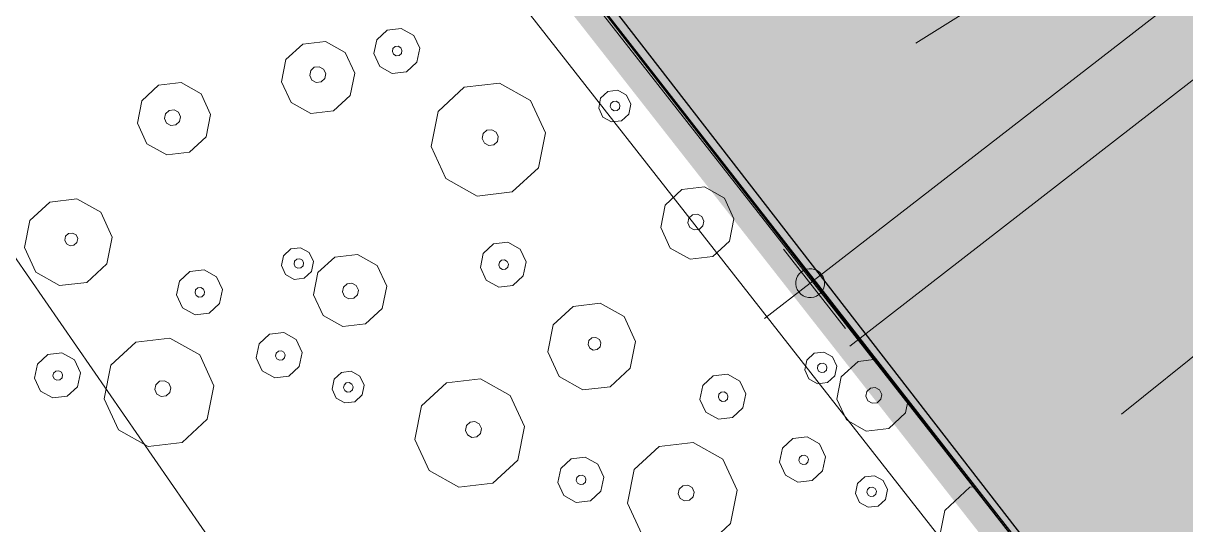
# Model space of a CAD drawing. Header units: metres. Extents: x -2858 to 512, y -1995 to 1252.
# Drawn here: x -567.41 to -563.371, y 415.624 to 417.366 of the extents above; entities that cross this region are included whole.
import ezdxf
from ezdxf.lldxf.tags import DXFTag

# ---------------------------------------------------------------- set-up
doc = ezdxf.new("R2010")
doc.units = ezdxf.units.M
for name, color, linetype in [('Calque commun', 7, 'Continuous'), ('Calque11', 7, 'Continuous'), ('Calque17', 7, 'Continuous')]:
    doc.layers.add(name, color=color, linetype=linetype)
tags = doc.linetypes.add('DASHDOT2', pattern=[0.5, 0.25, -0.125, 0, -0.125]).pattern_tags.tags
tags[10:11] = [DXFTag(74, 4), DXFTag(75, 0), DXFTag(340, '0'), DXFTag(46, 1.0), DXFTag(50, 0.0), DXFTag(44, 0.0), DXFTag(45, 0.0)]
tags[8:9] = [DXFTag(74, 4), DXFTag(75, 0), DXFTag(340, '0'), DXFTag(46, 1.0), DXFTag(50, 0.0), DXFTag(44, 0.0), DXFTag(45, 0.0)]
tags[6:7] = [DXFTag(74, 4), DXFTag(75, 0), DXFTag(340, '0'), DXFTag(46, 1.0), DXFTag(50, 0.0), DXFTag(44, 0.0), DXFTag(45, 0.0)]
tags[4:5] = [DXFTag(74, 4), DXFTag(75, 0), DXFTag(340, '0'), DXFTag(46, 1.0), DXFTag(50, 0.0), DXFTag(44, 0.0), DXFTag(45, 0.0)]
tags = doc.linetypes.add('HIDDENX2', pattern=[0.75, 0.5, -0.25]).pattern_tags.tags
tags[6:7] = [DXFTag(74, 4), DXFTag(75, 0), DXFTag(340, '0'), DXFTag(46, 1.0), DXFTag(50, 0.0), DXFTag(44, 0.0), DXFTag(45, 0.0)]
tags[4:5] = [DXFTag(74, 4), DXFTag(75, 0), DXFTag(340, '0'), DXFTag(46, 1.0), DXFTag(50, 0.0), DXFTag(44, 0.0), DXFTag(45, 0.0)]

# ---------------------------------------------------------------- blocks, each defined once
blk = doc.blocks.new('geometrebondepartleger')
at = {"layer": 'Calque commun', "color": 10, "linetype": 'DASHDOT2', "lineweight": 18, "flags": 128}
blk.add_lwpolyline([(45.2867, 98.0868), (42.9361, 93.8756), (22.4919, 69.3549), (46.896, 54.8213), (60.0219, 76.4824), (130.1549, 64.2531), (145.3143, 148.376), (109.3485, 154.881), (91.263, 130.1164), (87.3779, 124.8321), (86.3313, 123.2789), (83.8109, 118.8118), (74.9183, 102.5858), (72.6157, 98.3586), (63.0649, 85.9136), (45.1583, 97.9611)], close=True, dxfattribs=at)
at = {"layer": 'Calque11', "color": 7, "linetype": 'Continuous', "lineweight": 9}
blk.add_polyline3d([(125.0277, 35.9078, 79), (133.3383, 81.851, 79), (145.3136, 148.3761, 79)], dxfattribs=at)
at = {"layer": 'Calque17', "color": 1, "linetype": 'Continuous', "lineweight": 9}
for points in [[(125.174, 36.6886, 79), (126.5286, 44.1348, 79), (125.0378, 35.9435, 79), (126.4161, 43.4883, 79), (128.681, 56.0642, 79), (129.9759, 63.1341, 79), (132.1933, 75.6042, 79), (133.3383, 81.851, 79), (135.2222, 92.3412, 79), (136.4776, 99.3268, 79), (138.1727, 108.7115, 79), (140.4846, 121.4626, 79), (141.0933, 124.9318, 79)], [(125.3707, 36.6528, 79), (126.7254, 44.0992, 79), (125.2346, 35.9078, 79), (126.6129, 43.4526, 79), (128.8778, 56.0285, 79), (130.1727, 63.0986, 79), (132.3901, 75.5687, 79), (133.5351, 81.8153, 79), (135.4191, 92.3058, 79), (136.6745, 99.2914, 79), (138.3695, 108.676, 79), (140.6815, 121.4274, 79), (141.2903, 124.8972, 79)]]:
    blk.add_polyline3d(points, dxfattribs=at)
blk = doc.blocks.new('new226')
at = {"layer": 'Calque commun', "color": 1, "linetype": 'Continuous', "lineweight": 9}
blk.add_arc((0, 0), 0.5, 0, 359.9994, dxfattribs=at)
blk = doc.blocks.new('DimLine4934')
at = {"layer": 'Calque commun', "color": 1, "linetype": 'Continuous', "lineweight": 9}
for p, q in [((55.1683, 58.9606), (60.8412, 57.9201)), ((60.8145, 57.7725), (60.8768, 58.1169)), ((60.8412, 57.9201), (61.0379, 57.884))]:
    blk.add_line(p, q, dxfattribs=at)
at = {"layer": 'Calque commun', "color": 1, "linetype": 'Continuous', "lineweight": 9, "xscale": 0.10000000512455, "yscale": 0.10000000512455, "zscale": 0.10000000512455, "rotation": 349.6066591732983}
blk.add_blockref('new226', (60.8412, 57.9201), dxfattribs=at)
blk = doc.blocks.new('pattern')
at = {"layer": 'Calque commun', "color": 54, "linetype": 'Continuous', "lineweight": 9}
for p, q in [((61.2196, 58.8554), (61.1174, 58.7951)), ((60.9993, 58.8063), (60.9837, 58.82)), ((61.1174, 58.7951), (60.9993, 58.8063)), ((61.1964, 58.5986), (61.2262, 58.6162)), ((61.2262, 58.6162), (61.2607, 58.6129)), ((61.2607, 58.6129), (61.2866, 58.59)), ((61.1826, 58.5668), (61.1964, 58.5986)), ((61.1902, 58.5331), (61.1826, 58.5668)), ((61.2221, 58.5641), (61.2262, 58.5736)), ((61.2243, 58.554), (61.2221, 58.5641)), ((61.2262, 58.5736), (61.2352, 58.5789)), ((61.2352, 58.5789), (61.2455, 58.5779)), ((61.2455, 58.5779), (61.2533, 58.571)), ((61.2555, 58.5609), (61.2514, 58.5514)), ((61.2533, 58.571), (61.2555, 58.5609)), ((61.2866, 58.59), (61.2941, 58.5562)), ((61.2161, 58.5102), (61.1902, 58.5331)), ((61.2321, 58.5471), (61.2243, 58.554)), ((61.2425, 58.5461), (61.2321, 58.5471)), ((61.2514, 58.5514), (61.2425, 58.5461)), ((61.2804, 58.5245), (61.2506, 58.5069)), ((61.2941, 58.5562), (61.2804, 58.5245)), ((61.2506, 58.5069), (61.2161, 58.5102)), ((60.916, 58.4443), (60.9558, 58.4678)), ((60.9558, 58.4678), (61.0346, 58.4603)), ((61.0346, 58.4603), (61.0939, 58.4079)), ((61.0939, 58.4079), (61.1111, 58.3307)), ((60.9565, 58.3473), (60.9633, 58.3632)), ((60.9633, 58.3632), (60.9782, 58.372)), ((60.9782, 58.372), (60.9955, 58.3703)), ((60.9955, 58.3703), (61.0084, 58.3589)), ((61.0084, 58.3589), (61.0122, 58.342)), ((61.2357, 58.3166), (61.2554, 58.3619)), ((61.2554, 58.3619), (61.298, 58.3871)), ((61.298, 58.3871), (61.3472, 58.3824)), ((61.3472, 58.3824), (61.3843, 58.3496)), ((60.9602, 58.3304), (60.9565, 58.3473)), ((60.9732, 58.3189), (60.9602, 58.3304)), ((60.9904, 58.3173), (60.9732, 58.3189)), ((61.0053, 58.3261), (60.9904, 58.3173)), ((61.0122, 58.342), (61.0053, 58.3261)), ((61.1111, 58.3307), (61.0796, 58.2581)), ((61.2465, 58.2683), (61.2357, 58.3166)), ((61.2966, 58.3144), (61.3008, 58.3239)), ((61.3008, 58.3239), (61.3097, 58.3292)), ((61.3097, 58.3292), (61.32, 58.3282)), ((61.32, 58.3282), (61.3278, 58.3213)), ((61.3278, 58.3213), (61.3301, 58.3112)), ((61.3843, 58.3496), (61.395, 58.3014)), ((61.2989, 58.3042), (61.2966, 58.3144)), ((61.3067, 58.2973), (61.2989, 58.3042)), ((61.317, 58.2964), (61.3067, 58.2973)), ((61.326, 58.3016), (61.317, 58.2964)), ((61.3301, 58.3112), (61.326, 58.3016)), ((61.395, 58.3014), (61.3754, 58.256)), ((60.9327, 58.2254), (60.8843, 58.2682)), ((61.0796, 58.2581), (61.0115, 58.2179)), ((61.2836, 58.2356), (61.2465, 58.2683)), ((61.3328, 58.2309), (61.2836, 58.2356)), ((61.3754, 58.256), (61.3328, 58.2309)), ((61.5458, 58.2111), (61.648, 58.2715)), ((61.648, 58.2715), (61.7661, 58.2602)), ((61.0115, 58.2179), (60.9327, 58.2254)), ((60.994, 58.1811), (61.0238, 58.1987)), ((61.0238, 58.1987), (61.0583, 58.1954)), ((61.0583, 58.1954), (61.0842, 58.1725)), ((61.4986, 58.1022), (61.5458, 58.2111)), ((60.9802, 58.1493), (60.994, 58.1811)), ((61.0159, 58.1489), (61.02, 58.1585)), ((61.02, 58.1585), (61.029, 58.1637)), ((61.029, 58.1637), (61.0393, 58.1628)), ((61.0393, 58.1628), (61.0471, 58.1559)), ((61.0471, 58.1559), (61.0493, 58.1458)), ((61.0842, 58.1725), (61.0917, 58.1387)), ((60.9878, 58.1155), (60.9802, 58.1493)), ((61.0137, 58.0926), (60.9878, 58.1155)), ((61.0182, 58.1388), (61.0159, 58.1489)), ((61.0259, 58.1319), (61.0182, 58.1388)), ((61.0363, 58.131), (61.0259, 58.1319)), ((61.0452, 58.1362), (61.0363, 58.131)), ((61.0493, 58.1458), (61.0452, 58.1362)), ((61.0917, 58.1387), (61.078, 58.1069)), ((61.0482, 58.0893), (61.0137, 58.0926)), ((61.078, 58.1069), (61.0482, 58.0893)), ((61.5244, 57.9864), (61.4986, 58.1022)), ((61.6439, 58.088), (61.6508, 58.1039)), ((61.6476, 58.0711), (61.6439, 58.088)), ((61.6508, 58.1039), (61.6657, 58.1127)), ((61.6657, 58.1127), (61.6829, 58.1111)), ((61.6829, 58.1111), (61.6959, 58.0996)), ((61.6996, 58.0827), (61.6927, 58.0669)), ((61.6959, 58.0996), (61.6996, 58.0827)), ((61.2773, 58.0101), (61.3199, 58.0352)), ((61.3199, 58.0352), (61.3691, 58.0305)), ((61.6606, 58.0597), (61.6476, 58.0711)), ((61.6778, 58.0581), (61.6606, 58.0597)), ((61.6927, 58.0669), (61.6778, 58.0581)), ((61.8809, 58.0658), (61.8337, 57.957)), ((61.2577, 57.9647), (61.2773, 58.0101)), ((61.3691, 58.0305), (61.4062, 57.9978)), ((61.4062, 57.9978), (61.4169, 57.9495)), ((61.2684, 57.9164), (61.2577, 57.9647)), ((61.3199, 57.9596), (61.324, 57.9691)), ((61.3221, 57.9494), (61.3199, 57.9596)), ((61.324, 57.9691), (61.3329, 57.9744)), ((61.3329, 57.9744), (61.3433, 57.9734)), ((61.3433, 57.9734), (61.3511, 57.9665)), ((61.3533, 57.9564), (61.3492, 57.9469)), ((61.3511, 57.9665), (61.3533, 57.9564)), ((61.6133, 57.9079), (61.5244, 57.9864)), ((61.8337, 57.957), (61.7315, 57.8966)), ((61.3055, 57.8837), (61.2684, 57.9164)), ((61.3299, 57.9426), (61.3221, 57.9494)), ((61.3402, 57.9416), (61.3299, 57.9426)), ((61.3492, 57.9469), (61.3402, 57.9416)), ((61.4169, 57.9495), (61.3973, 57.9042)), ((61.3547, 57.879), (61.3055, 57.8837)), ((61.3973, 57.9042), (61.3547, 57.879)), ((61.7315, 57.8966), (61.6133, 57.9079)), ((61.802, 57.7897), (61.8216, 57.8351)), ((61.8216, 57.8351), (61.8642, 57.8602)), ((61.8642, 57.8602), (61.9134, 57.8555)), ((61.9134, 57.8555), (61.9505, 57.8228)), ((61.8642, 57.7846), (61.8683, 57.7941)), ((61.8683, 57.7941), (61.8773, 57.7994)), ((61.8773, 57.7994), (61.8876, 57.7984)), ((61.8876, 57.7984), (61.8954, 57.7916)), ((61.8954, 57.7916), (61.8976, 57.7814)), ((61.9505, 57.8228), (61.9613, 57.7746)), ((61.8127, 57.7415), (61.802, 57.7897)), ((61.8664, 57.7745), (61.8642, 57.7846)), ((61.8742, 57.7676), (61.8664, 57.7745)), ((61.8846, 57.7666), (61.8742, 57.7676)), ((61.8935, 57.7719), (61.8846, 57.7666)), ((61.8976, 57.7814), (61.8935, 57.7719)), ((61.9613, 57.7746), (61.9416, 57.7292)), ((61.8498, 57.7088), (61.8127, 57.7415)), ((61.9416, 57.7292), (61.899, 57.7041)), ((61.899, 57.7041), (61.8498, 57.7088)), ((61.3967, 57.6031), (61.4785, 57.6514)), ((61.4785, 57.6514), (61.573, 57.6424)), ((61.573, 57.6424), (61.6441, 57.5795)), ((60.8511, 57.5735), (60.9192, 57.6137)), ((60.9192, 57.6137), (60.998, 57.6062)), ((60.998, 57.6062), (61.0573, 57.5538)), ((61.3589, 57.516), (61.3967, 57.6031)), ((60.8196, 57.5009), (60.8511, 57.5735)), ((61.0573, 57.5538), (61.0745, 57.4766)), ((61.6441, 57.5795), (61.6648, 57.4869)), ((61.8743, 57.5132), (61.9764, 57.5735)), ((61.9764, 57.5735), (62.0946, 57.5623)), ((62.0946, 57.5623), (62.1835, 57.4837)), ((60.9269, 57.5009), (60.9418, 57.5097)), ((60.9418, 57.5097), (60.959, 57.5081)), ((61.3796, 57.4234), (61.3589, 57.516)), ((61.4752, 57.5047), (61.4807, 57.5173)), ((61.4807, 57.5173), (61.4926, 57.5244)), ((61.4926, 57.5244), (61.5064, 57.5231)), ((61.5064, 57.5231), (61.5168, 57.5139)), ((61.5168, 57.5139), (61.5198, 57.5004)), ((61.827, 57.4043), (61.8743, 57.5132)), ((60.8368, 57.4237), (60.8196, 57.5009)), ((60.92, 57.4851), (60.9269, 57.5009)), ((60.9238, 57.4682), (60.92, 57.4851)), ((60.9368, 57.4567), (60.9238, 57.4682)), ((60.959, 57.5081), (60.972, 57.4966)), ((60.9758, 57.4797), (60.9689, 57.4639)), ((60.972, 57.4966), (60.9758, 57.4797)), ((61.0745, 57.4766), (61.043, 57.4041)), ((61.4782, 57.4911), (61.4752, 57.5047)), ((61.4886, 57.482), (61.4782, 57.4911)), ((61.5023, 57.4807), (61.4886, 57.482)), ((61.5143, 57.4877), (61.5023, 57.4807)), ((61.5198, 57.5004), (61.5143, 57.4877)), ((61.6648, 57.4869), (61.627, 57.3998)), ((62.1835, 57.4837), (62.2093, 57.3679)), ((60.954, 57.4551), (60.9368, 57.4567)), ((60.9689, 57.4639), (60.954, 57.4551)), ((60.8961, 57.3713), (60.8368, 57.4237)), ((61.043, 57.4041), (60.9749, 57.3638)), ((61.4507, 57.3605), (61.3796, 57.4234)), ((61.627, 57.3998), (61.5453, 57.3515)), ((61.8528, 57.2885), (61.827, 57.4043)), ((61.9723, 57.3901), (61.9792, 57.406)), ((61.9761, 57.3732), (61.9723, 57.3901)), ((61.9792, 57.406), (61.9941, 57.4148)), ((61.9941, 57.4148), (62.0113, 57.4131)), ((62.0113, 57.4131), (62.0243, 57.4017)), ((62.0243, 57.4017), (62.0281, 57.3848)), ((60.9749, 57.3638), (60.8961, 57.3713)), ((61.5453, 57.3515), (61.4507, 57.3605)), ((61.9891, 57.3618), (61.9761, 57.3732)), ((62.0063, 57.3601), (61.9891, 57.3618)), ((62.0212, 57.3689), (62.0063, 57.3601)), ((62.0281, 57.3848), (62.0212, 57.3689)), ((62.2093, 57.3679), (62.1621, 57.259)), ((61.9418, 57.2099), (61.8528, 57.2885)), ((62.1621, 57.259), (62.0599, 57.1987)), ((62.0599, 57.1987), (61.9418, 57.2099)), ((61.4446, 57.1358), (61.4872, 57.1609)), ((61.4872, 57.1609), (61.5364, 57.1563)), ((61.5364, 57.1563), (61.5735, 57.1235)), ((61.4249, 57.0905), (61.4446, 57.1358)), ((61.5735, 57.1235), (61.5842, 57.0753)), ((61.4357, 57.0422), (61.4249, 57.0905)), ((61.4871, 57.0853), (61.4913, 57.0949)), ((61.4894, 57.0752), (61.4871, 57.0853)), ((61.4972, 57.0683), (61.4894, 57.0752)), ((61.4913, 57.0949), (61.5002, 57.1001)), ((61.5075, 57.0673), (61.4972, 57.0683)), ((61.5002, 57.1001), (61.5105, 57.0991)), ((61.5164, 57.0726), (61.5075, 57.0673)), ((61.5105, 57.0991), (61.5183, 57.0923)), ((61.5206, 57.0821), (61.5164, 57.0726)), ((61.5183, 57.0923), (61.5206, 57.0821)), ((61.5842, 57.0753), (61.5645, 57.0299)), ((60.7801, 57.0092), (60.7938, 57.041)), ((60.7938, 57.041), (60.8237, 57.0586)), ((60.8237, 57.0586), (60.8581, 57.0553)), ((60.8581, 57.0553), (60.8841, 57.0324)), ((60.8841, 57.0324), (60.8916, 56.9986)), ((61.4727, 57.0095), (61.4357, 57.0422)), ((61.5645, 57.0299), (61.522, 57.0048)), ((60.7876, 56.9754), (60.7801, 57.0092)), ((60.8179, 57.0064), (60.822, 57.0159)), ((60.8201, 56.9962), (60.8179, 57.0064)), ((60.8279, 56.9894), (60.8201, 56.9962)), ((60.822, 57.0159), (60.8309, 57.0212)), ((60.8382, 56.9884), (60.8279, 56.9894)), ((60.8309, 57.0212), (60.8413, 57.0202)), ((60.8472, 56.9937), (60.8382, 56.9884)), ((60.8413, 57.0202), (60.849, 57.0133)), ((60.8513, 57.0032), (60.8472, 56.9937)), ((60.849, 57.0133), (60.8513, 57.0032)), ((60.8916, 56.9986), (60.8778, 56.9668)), ((61.522, 57.0048), (61.4727, 57.0095)), ((62.1251, 56.9705), (62.1389, 57.0022)), ((62.1389, 57.0022), (62.1687, 57.0198)), ((62.1687, 57.0198), (62.2032, 57.0165)), ((62.2032, 57.0165), (62.2291, 56.9936)), ((62.2291, 56.9936), (62.2366, 56.9599)), ((60.8135, 56.9525), (60.7876, 56.9754)), ((60.848, 56.9492), (60.8135, 56.9525)), ((60.8778, 56.9668), (60.848, 56.9492)), ((61.0656, 56.8866), (61.172, 56.9495)), ((61.172, 56.9495), (61.2951, 56.9377)), ((62.1327, 56.9367), (62.1251, 56.9705)), ((62.1646, 56.9677), (62.1687, 56.9773)), ((62.1668, 56.9576), (62.1646, 56.9677)), ((62.1746, 56.9507), (62.1668, 56.9576)), ((62.1687, 56.9773), (62.1777, 56.9825)), ((62.185, 56.9497), (62.1746, 56.9507)), ((62.1777, 56.9825), (62.188, 56.9816)), ((62.1939, 56.955), (62.185, 56.9497)), ((62.188, 56.9816), (62.1958, 56.9747)), ((62.198, 56.9645), (62.1939, 56.955)), ((62.1958, 56.9747), (62.198, 56.9645)), ((62.2366, 56.9599), (62.2229, 56.9281)), ((61.2951, 56.9377), (61.3877, 56.8559)), ((62.1586, 56.9138), (62.1327, 56.9367)), ((62.1931, 56.9105), (62.1586, 56.9138)), ((62.2229, 56.9281), (62.1931, 56.9105)), ((61.0164, 56.7732), (61.0656, 56.8866)), ((61.8302, 56.8312), (61.8983, 56.8714)), ((61.8983, 56.8714), (61.9771, 56.8639)), ((61.9771, 56.8639), (62.0364, 56.8115)), ((61.3877, 56.8559), (61.4146, 56.7353)), ((61.7987, 56.7586), (61.8302, 56.8312)), ((61.1845, 56.7734), (61.1994, 56.7822)), ((61.1994, 56.7822), (61.2166, 56.7805)), ((62.0364, 56.8115), (62.0536, 56.7343)), ((62.1979, 56.7656), (62.2405, 56.7907)), ((62.2405, 56.7907), (62.2897, 56.786)), ((62.2897, 56.786), (62.3268, 56.7533)), ((61.0433, 56.6526), (61.0164, 56.7732)), ((61.1776, 56.7575), (61.1845, 56.7734)), ((61.1814, 56.7406), (61.1776, 56.7575)), ((61.2166, 56.7805), (61.2296, 56.7691)), ((61.2333, 56.7522), (61.2265, 56.7363)), ((61.2296, 56.7691), (61.2333, 56.7522)), ((61.8159, 56.6814), (61.7987, 56.7586)), ((61.8989, 56.7509), (61.9058, 56.7668)), ((61.9027, 56.734), (61.8989, 56.7509)), ((61.9058, 56.7668), (61.9207, 56.7756)), ((61.9207, 56.7756), (61.938, 56.774)), ((61.938, 56.774), (61.9509, 56.7625)), ((61.9547, 56.7456), (61.9478, 56.7297)), ((61.9509, 56.7625), (61.9547, 56.7456)), ((62.1782, 56.7202), (62.1979, 56.7656)), ((62.3268, 56.7533), (62.3375, 56.705)), ((61.1943, 56.7291), (61.1814, 56.7406)), ((61.2116, 56.7275), (61.1943, 56.7291)), ((61.2265, 56.7363), (61.2116, 56.7275)), ((61.4146, 56.7353), (61.3654, 56.6219)), ((61.9157, 56.7226), (61.9027, 56.734)), ((61.9329, 56.7209), (61.9157, 56.7226)), ((61.9478, 56.7297), (61.9329, 56.7209)), ((62.0536, 56.7343), (62.0221, 56.6618)), ((62.189, 56.6719), (62.1782, 56.7202)), ((62.2391, 56.718), (62.2433, 56.7275)), ((62.2414, 56.7079), (62.2391, 56.718)), ((62.2492, 56.701), (62.2414, 56.7079)), ((62.2433, 56.7275), (62.2522, 56.7328)), ((62.2595, 56.7), (62.2492, 56.701)), ((62.2522, 56.7328), (62.2626, 56.7318)), ((62.2685, 56.7053), (62.2595, 56.7)), ((62.2626, 56.7318), (62.2703, 56.7249)), ((62.2726, 56.7148), (62.2685, 56.7053)), ((62.2703, 56.7249), (62.2726, 56.7148)), ((62.3375, 56.705), (62.3178, 56.6596)), ((61.8752, 56.629), (61.8159, 56.6814)), ((62.0221, 56.6618), (61.954, 56.6215)), ((62.2261, 56.6392), (62.189, 56.6719)), ((62.4883, 56.6148), (62.5905, 56.6751)), ((62.5905, 56.6751), (62.7086, 56.6638)), ((62.7086, 56.6638), (62.7976, 56.5853)), ((61.1359, 56.5708), (61.0433, 56.6526)), ((61.3654, 56.6219), (61.259, 56.559)), ((61.954, 56.6215), (61.8752, 56.629)), ((62.2753, 56.6345), (62.2261, 56.6392)), ((62.3178, 56.6596), (62.2753, 56.6345)), ((61.9227, 56.553), (61.9365, 56.5847)), ((61.9365, 56.5847), (61.9663, 56.6023)), ((61.9663, 56.6023), (62.0008, 56.599)), ((62.0008, 56.599), (62.0267, 56.5761)), ((62.4411, 56.5059), (62.4883, 56.6148)), ((62.7976, 56.5853), (62.8234, 56.4695)), ((61.259, 56.559), (61.1359, 56.5708)), ((61.9303, 56.5192), (61.9227, 56.553)), ((61.9584, 56.5526), (61.9625, 56.5621)), ((61.9607, 56.5425), (61.9584, 56.5526)), ((61.9684, 56.5356), (61.9607, 56.5425)), ((61.9625, 56.5621), (61.9715, 56.5674)), ((61.9715, 56.5674), (61.9818, 56.5664)), ((61.9877, 56.5399), (61.9788, 56.5346)), ((61.9818, 56.5664), (61.9896, 56.5595)), ((61.9918, 56.5494), (61.9877, 56.5399)), ((61.9896, 56.5595), (61.9918, 56.5494)), ((62.0342, 56.5423), (62.0205, 56.5106)), ((62.0267, 56.5761), (62.0342, 56.5423)), ((61.9562, 56.4963), (61.9303, 56.5192)), ((61.9788, 56.5346), (61.9684, 56.5356)), ((62.0205, 56.5106), (61.9907, 56.493)), ((62.4669, 56.3901), (62.4411, 56.5059)), ((62.5864, 56.4917), (62.5933, 56.5076)), ((62.5933, 56.5076), (62.6082, 56.5164)), ((62.6082, 56.5164), (62.6254, 56.5147)), ((62.6254, 56.5147), (62.6384, 56.5033)), ((62.6384, 56.5033), (62.6421, 56.4864)), ((61.9907, 56.493), (61.9562, 56.4963)), ((62.5901, 56.4748), (62.5864, 56.4917)), ((62.6031, 56.4633), (62.5901, 56.4748)), ((62.6203, 56.4617), (62.6031, 56.4633)), ((62.6352, 56.4705), (62.6203, 56.4617)), ((62.6421, 56.4864), (62.6352, 56.4705)), ((62.8234, 56.4695), (62.7761, 56.3606)), ((62.2198, 56.4137), (62.2624, 56.4389)), ((62.2624, 56.4389), (62.3116, 56.4342)), ((62.3116, 56.4342), (62.3487, 56.4014)), ((61.138, 56.3651), (61.1805, 56.3902)), ((61.1805, 56.3902), (61.2297, 56.3855)), ((61.2297, 56.3855), (61.2668, 56.3528)), ((62.2002, 56.3684), (62.2198, 56.4137)), ((62.2665, 56.3727), (62.2754, 56.378)), ((62.2754, 56.378), (62.2858, 56.377)), ((62.3487, 56.4014), (62.3594, 56.3532)), ((62.5558, 56.3115), (62.4669, 56.3901)), ((61.1183, 56.3197), (61.138, 56.3651)), ((61.2668, 56.3528), (61.2776, 56.3045)), ((62.2109, 56.3201), (62.2002, 56.3684)), ((62.2624, 56.3632), (62.2665, 56.3727)), ((62.2646, 56.3531), (62.2624, 56.3632)), ((62.2724, 56.3462), (62.2646, 56.3531)), ((62.2827, 56.3452), (62.2724, 56.3462)), ((62.2917, 56.3505), (62.2827, 56.3452)), ((62.2858, 56.377), (62.2936, 56.3702)), ((62.2958, 56.36), (62.2917, 56.3505)), ((62.2936, 56.3702), (62.2958, 56.36)), ((62.3594, 56.3532), (62.3398, 56.3078)), ((62.7761, 56.3606), (62.674, 56.3003)), ((61.129, 56.2714), (61.1183, 56.3197)), ((61.1805, 56.3146), (61.1846, 56.3241)), ((61.1827, 56.3044), (61.1805, 56.3146)), ((61.1905, 56.2976), (61.1827, 56.3044)), ((61.1846, 56.3241), (61.1936, 56.3294)), ((61.2009, 56.2966), (61.1905, 56.2976)), ((61.1936, 56.3294), (61.2039, 56.3284)), ((61.2098, 56.3019), (61.2009, 56.2966)), ((61.2039, 56.3284), (61.2117, 56.3215)), ((61.2139, 56.3114), (61.2098, 56.3019)), ((61.2117, 56.3215), (61.2139, 56.3114)), ((61.2776, 56.3045), (61.2579, 56.2592)), ((62.248, 56.2874), (62.2109, 56.3201)), ((62.3398, 56.3078), (62.2972, 56.2827)), ((62.674, 56.3003), (62.5558, 56.3115)), ((61.1661, 56.2387), (61.129, 56.2714)), ((61.2579, 56.2592), (61.2153, 56.234)), ((61.353, 56.2547), (61.4211, 56.2949)), ((61.4211, 56.2949), (61.4999, 56.2874)), ((61.4999, 56.2874), (61.5592, 56.2351)), ((62.2972, 56.2827), (62.248, 56.2874)), ((62.7641, 56.2387), (62.8067, 56.2639)), ((62.8067, 56.2639), (62.8559, 56.2592)), ((62.8559, 56.2592), (62.893, 56.2265)), ((61.2153, 56.234), (61.1661, 56.2387)), ((61.3215, 56.1821), (61.353, 56.2547)), ((61.5592, 56.2351), (61.5764, 56.1578)), ((62.7445, 56.1934), (62.7641, 56.2387)), ((62.893, 56.2265), (62.9038, 56.1782)), ((61.3387, 56.1049), (61.3215, 56.1821)), ((61.4145, 56.1648), (61.4214, 56.1806)), ((61.4214, 56.1806), (61.4363, 56.1894)), ((61.4363, 56.1894), (61.4535, 56.1878)), ((61.4535, 56.1878), (61.4665, 56.1763)), ((61.4665, 56.1763), (61.4703, 56.1594)), ((62.7552, 56.1451), (62.7445, 56.1934)), ((62.8067, 56.1883), (62.8108, 56.1978)), ((62.8089, 56.1781), (62.8067, 56.1883)), ((62.8167, 56.1712), (62.8089, 56.1781)), ((62.8108, 56.1978), (62.8197, 56.2031)), ((62.8197, 56.2031), (62.8301, 56.2021)), ((62.8301, 56.2021), (62.8379, 56.1952)), ((62.8401, 56.1851), (62.836, 56.1755)), ((62.8379, 56.1952), (62.8401, 56.1851)), ((62.9038, 56.1782), (62.8841, 56.1328)), ((61.4183, 56.1479), (61.4145, 56.1648)), ((61.4313, 56.1364), (61.4183, 56.1479)), ((61.4485, 56.1348), (61.4313, 56.1364)), ((61.4634, 56.1436), (61.4485, 56.1348)), ((61.4703, 56.1594), (61.4634, 56.1436)), ((61.5764, 56.1578), (61.5449, 56.0853)), ((62.7923, 56.1124), (62.7552, 56.1451)), ((62.8271, 56.1703), (62.8167, 56.1712)), ((62.836, 56.1755), (62.8271, 56.1703)), ((61.398, 56.0525), (61.3387, 56.1049)), ((62.8415, 56.1077), (62.7923, 56.1124)), ((62.8841, 56.1328), (62.8415, 56.1077)), ((61.5449, 56.0853), (61.4768, 56.045)), ((62.3392, 56.0068), (62.421, 56.055)), ((62.421, 56.055), (62.5155, 56.046)), ((61.4768, 56.045), (61.398, 56.0525)), ((61.7936, 55.9771), (61.8617, 56.0173)), ((61.8617, 56.0173), (61.9405, 56.0098)), ((62.5155, 56.046), (62.5866, 55.9832)), ((61.7621, 55.9046), (61.7936, 55.9771)), ((61.9405, 56.0098), (61.9998, 55.9575)), ((62.3014, 55.9197), (62.3392, 56.0068)), ((62.5866, 55.9832), (62.6073, 55.8905)), ((61.9998, 55.9575), (62.017, 55.8803)), ((61.7793, 55.8273), (61.7621, 55.9046)), ((61.8625, 55.8887), (61.8694, 55.9046)), ((61.8694, 55.9046), (61.8843, 55.9134)), ((61.8843, 55.9134), (61.9016, 55.9117)), ((61.9016, 55.9117), (61.9145, 55.9003)), ((61.9145, 55.9003), (61.9183, 55.8834)), ((62.3221, 55.827), (62.3014, 55.9197)), ((62.4177, 55.9083), (62.4232, 55.921)), ((62.4207, 55.8948), (62.4177, 55.9083)), ((62.4311, 55.8856), (62.4207, 55.8948)), ((62.4232, 55.921), (62.4351, 55.928)), ((62.4351, 55.928), (62.4489, 55.9267)), ((62.4489, 55.9267), (62.4593, 55.9176)), ((62.4623, 55.904), (62.4568, 55.8913)), ((62.4593, 55.9176), (62.4623, 55.904)), ((61.8663, 55.8718), (61.8625, 55.8887)), ((61.8793, 55.8604), (61.8663, 55.8718)), ((61.8965, 55.8587), (61.8793, 55.8604)), ((61.9114, 55.8675), (61.8965, 55.8587)), ((61.9183, 55.8834), (61.9114, 55.8675)), ((62.017, 55.8803), (61.9855, 55.8077)), ((62.4448, 55.8843), (62.4311, 55.8856)), ((62.4568, 55.8913), (62.4448, 55.8843)), ((62.6073, 55.8905), (62.5695, 55.8034)), ((61.8386, 55.775), (61.7793, 55.8273)), ((62.3932, 55.7642), (62.3221, 55.827)), ((61.9174, 55.7675), (61.8386, 55.775)), ((61.9855, 55.8077), (61.9174, 55.7675)), ((62.5695, 55.8034), (62.4878, 55.7552)), ((62.4878, 55.7552), (62.3932, 55.7642))]:
    blk.add_line(p, q, dxfattribs=at)
at = {"layer": 'Calque commun', "color": 7, "linetype": 'Continuous', "lineweight": 9}
mesh = blk.add_polyface(dxfattribs=at)
corners = [(70.8497, 113.5412), (53.8349, 19.1692), (74.7282, 106.3237), (76.0435, 113.5984), (74.769, 106.1763), (58.8077, 18.2701), (114.1703, 105.207), (114.1703, 98.5387)]
mesh.append_faces([[corners[k] for k in face] for face in [(3, 4, 6)]], dxfattribs={"vtx0": -1, "vtx1": -1, "color": 7})
mesh.append_faces([[corners[k] for k in face] for face in [(3, 2, 4)]], dxfattribs={"vtx0": -1, "vtx2": -1, "color": 7})
mesh.append_faces([[corners[k] for k in face] for face in [(5, 2, 1)]], dxfattribs={"vtx1": -1, "color": 7})
mesh.append_faces([[corners[k] for k in face] for face in [(0, 1, 2), (3, 0, 2)]], dxfattribs={"vtx1": -1, "vtx2": -1, "color": 7})
mesh.append_faces([[corners[k] for k in face] for face in [(4, 7, 6)]], dxfattribs={"vtx2": -1, "color": 7})

msp = doc.modelspace()

# ---------------------------------------------------------------- hatches: boundary and pattern name
at = {"layer": 'Calque commun', "linetype": 'Continuous', "lineweight": 9}
h = msp.add_hatch(color=61, dxfattribs=at)
h.paths.add_polyline_path([(-567.9005, 420.4582), (-558.5984, 408.5922), (-551.8908, 413.7313), (-552.1235, 414.03), (-552.6151, 414.6611), (-553.1068, 415.2922), (-553.1053, 415.2933), (-552.2174, 414.1535), (-553.0363, 415.2016), (-555.1194, 413.5876), (-560.9379, 421.0973), (-555.7132, 425.1454), (-558.0656, 428.2066)])
h.paths.add_polyline_path([(-551.9027, 413.7496), (-551.8898, 413.733), (-551.8738, 413.7452)])

# ---------------------------------------------------------------- linework, layer by layer
at = {"layer": 'Calque commun', "color": 160, "linetype": 'ByBlock', "lineweight": -2}
msp.add_line((-567.7372, 420.4894), (-552.3943, 400.6679), dxfattribs=at)
at = {"layer": 'Calque commun', "color": 7, "linetype": 'Continuous', "lineweight": 9}
for p, q in [((-563.5415, 417.778), (-564.3092, 417.2973)), ((-563.219, 417.2686), (-564.5386, 416.2439)), ((-562.8077, 416.6408), (-563.5944, 416.0085))]:
    msp.add_line(p, q, dxfattribs=at)
at = {"layer": 'Calque commun', "color": 3, "linetype": 'HIDDENX2', "lineweight": 18, "extrusion": (0, 0, -1)}
msp.add_arc((494.5277, 544.1418), 162.6468, 258.823451, 321.396966, dxfattribs=at)
msp.add_arc((494.5277, 544.1418), 162.6468, 258.823451, 321.396966, dxfattribs=at)
msp.add_arc((494.5277, 544.1418), 162.6468, 258.823451, 321.396966, dxfattribs=at)

# ---------------------------------------------------------------- block references
at = {"layer": 'Calque commun', "color": 0, "linetype": 'ByBlock', "lineweight": -2, "rotation": 228.1617603435354}
for name, p in [('geometrebondepartleger', (-528.8356, 560.3039)), ('pattern', (-567.2453, 500.4263))]:
    msp.add_blockref(name, p, dxfattribs=at)
at = {"layer": 'Calque commun', "color": 1, "linetype": 'Continuous', "lineweight": 9, "rotation": 228.1617603435354}
msp.add_blockref('DimLine4934', (-567.2453, 500.4263), dxfattribs=at)

doc.saveas('drawing.dxf')
